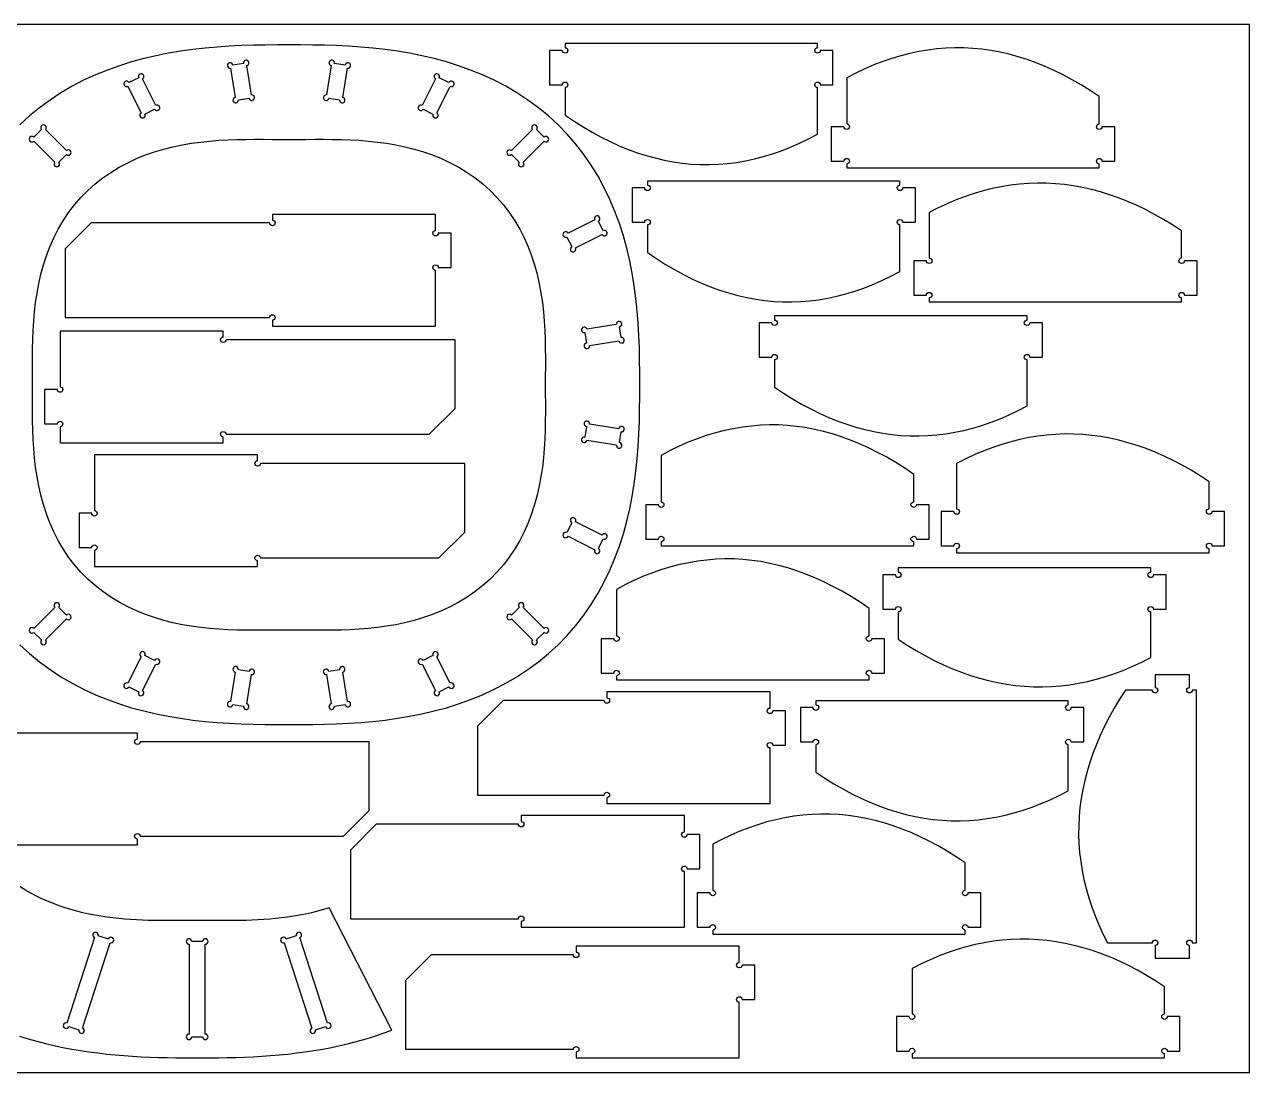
# Model space of a CAD drawing. Extents: x 0 to 2440, y -1470 to 1220.
# Drawn here: x 1014 to 2440, y 0 to 1220 of the extents above; entities that cross this region are included whole.
import ezdxf

# ---------------------------------------------------------------- set-up
doc = ezdxf.new("R2010")
doc.units = 0
doc.layers.add('CUT', color=1, linetype='Continuous')
doc.layers.add('REFERENCE-SHEET', color=8, linetype='Continuous')

msp = doc.modelspace()

# ---------------------------------------------------------------- linework, layer by layer
at = {"layer": 'CUT'}
for points in [[(1008.2, 498), (1019.3, 487.7), (1031.1, 478.1), (1043.3, 469.1), (1056, 460.7), (1069, 453.1), (1082.4, 446.1), (1096.1, 439.8), (1110, 434.2), (1124, 429.2), (1138.2, 424.7), (1152.4, 420.9), (1166.7, 417.5), (1181, 414.7), (1195.3, 412.3), (1209.6, 410.3), (1223.8, 408.7), (1237.9, 407.5), (1252, 406.5), (1266, 405.8), (1280, 405.4), (1293.8, 405.1), (1307.7, 405), (1321.5, 405), (1335.3, 405), (1349.2, 405.1), (1363, 405.4), (1377, 405.8), (1391, 406.5), (1405.1, 407.5), (1419.2, 408.7), (1433.4, 410.3), (1447.7, 412.3), (1462, 414.7), (1476.3, 417.5), (1490.6, 420.9), (1504.8, 424.7), (1519, 429.2), (1533, 434.2), (1546.9, 439.8), (1560.6, 446.1), (1574, 453.1), (1587, 460.7), (1599.7, 469.1), (1611.9, 478.1), (1623.7, 487.7), (1634.8, 498), (1645.4, 508.9), (1655.4, 520.4), (1664.8, 532.4), (1673.4, 544.9), (1681.4, 557.9), (1688.6, 571.2), (1695.2, 584.9), (1701.1, 598.8), (1706.3, 612.9), (1710.9, 627.2), (1714.9, 641.7), (1718.3, 656.2), (1721.2, 670.7), (1723.6, 685.3), (1725.5, 699.9), (1727, 714.4), (1728.1, 728.9), (1729, 743.3), (1729.5, 757.7), (1729.8, 772), (1730, 786.3), (1730, 800.6), (1730, 814.9), (1729.8, 829.2), (1729.5, 843.5), (1729, 857.9), (1728.1, 872.3), (1727, 886.8), (1725.5, 901.3), (1723.6, 915.9), (1721.2, 930.5), (1718.3, 945), (1714.9, 959.5), (1710.9, 974), (1706.3, 988.3), (1701.1, 1002.4), (1695.2, 1016.3), (1688.6, 1030), (1681.4, 1043.3), (1673.4, 1056.3), (1664.8, 1068.8), (1655.4, 1080.8), (1645.4, 1092.3), (1634.8, 1103.2), (1623.7, 1113.5), (1611.9, 1123.1), (1599.7, 1132.1), (1587, 1140.5), (1574, 1148.1), (1560.6, 1155.1), (1546.9, 1161.4), (1533, 1167), (1519, 1172), (1504.8, 1176.5), (1490.6, 1180.3), (1476.3, 1183.7), (1462, 1186.5), (1447.7, 1188.9), (1433.4, 1190.9), (1419.2, 1192.5), (1405.1, 1193.7), (1391, 1194.7), (1377, 1195.4), (1363, 1195.8), (1349.2, 1196.1), (1335.3, 1196.2), (1321.5, 1196.2), (1307.7, 1196.2), (1293.8, 1196.1), (1280, 1195.8), (1266, 1195.4), (1252, 1194.7), (1237.9, 1193.7), (1223.8, 1192.5), (1209.6, 1190.9), (1195.3, 1188.9), (1181, 1186.5), (1166.7, 1183.7), (1152.4, 1180.3), (1138.2, 1176.5), (1124, 1172), (1110, 1167), (1096.1, 1161.4), (1082.4, 1155.1), (1069, 1148.1), (1056, 1140.5), (1043.3, 1132.1), (1031.1, 1123.1), (1019.3, 1113.5), (1008.2, 1103.2)], [(1007.9, 42.3), (1017.9, 39.2), (1028, 36.3), (1038, 33.8), (1048.2, 31.4), (1058.3, 29.2), (1068.5, 27.3), (1078.6, 25.6), (1088.8, 24.1), (1098.9, 22.7), (1109.1, 21.5), (1119.2, 20.5), (1129.3, 19.7), (1139.4, 19), (1149.5, 18.4), (1159.6, 17.9), (1169.6, 17.6), (1179.6, 17.3), (1189.6, 17.1), (1199.6, 17), (1209.6, 17), (1219.6, 17), (1229.6, 17), (1239.6, 17.1), (1249.6, 17.3), (1259.6, 17.6), (1269.7, 17.9), (1279.7, 18.4), (1289.8, 19), (1299.9, 19.7), (1310, 20.5), (1320.2, 21.5), (1330.3, 22.7), (1340.5, 24.1), (1350.6, 25.6), (1360.8, 27.3), (1370.9, 29.2), (1381.1, 31.4), (1391.2, 33.8), (1401.3, 36.3), (1411.3, 39.2), (1421.3, 42.3), (1431.3, 45.6), (1441.1, 49.2), (1368.5, 191.7), (1361.6, 189.6), (1354.7, 187.7), (1347.8, 186), (1340.8, 184.5), (1333.9, 183.1), (1326.9, 181.9), (1319.9, 180.9), (1312.9, 180), (1306, 179.2), (1299.1, 178.6), (1292.2, 178.1), (1285.3, 177.7), (1278.4, 177.4), (1271.6, 177.1), (1264.8, 177), (1258, 176.9), (1251.3, 176.8), (1244.6, 176.8), (1237.9, 176.9), (1231.2, 176.9), (1224.6, 177), (1217.9, 177), (1211.3, 177), (1204.7, 177), (1198, 176.9), (1191.4, 176.9), (1184.7, 176.8), (1178, 176.8), (1171.2, 176.9), (1164.5, 177), (1157.7, 177.1), (1150.8, 177.4), (1144, 177.7), (1137.1, 178.1), (1130.2, 178.6), (1123.3, 179.2), (1116.3, 180), (1109.3, 180.9), (1102.4, 181.9), (1095.4, 183.1), (1088.4, 184.5), (1081.5, 186), (1074.5, 187.7), (1067.6, 189.6), (1060.7, 191.7), (1053.9, 194), (1047.2, 196.6), (1040.5, 199.3), (1033.9, 202.2), (1027.4, 205.4), (1021, 208.8), (1014.7, 212.4), (1008.6, 216.3)]]:
    msp.add_lwpolyline(points, dxfattribs=at)
for points in [[(1643, 1197.8), (1643, 1193, -0.414214), (1646.2, 1189.8, -0.414214), (1643, 1186.6, -0.414214), (1639.8, 1189.8), (1625, 1189.8), (1625, 1149.8), (1639.8, 1149.8, -0.414214), (1643, 1153, -0.414214), (1646.2, 1149.8, -0.414214), (1643, 1146.6), (1643, 1114.6), (1653.5, 1107.5), (1664, 1100.8), (1674.5, 1094.7), (1685, 1089), (1695.5, 1083.7), (1706, 1078.9), (1716.5, 1074.6), (1727, 1070.8), (1737.5, 1067.5), (1748, 1064.6), (1758.5, 1062.1), (1769, 1060.2), (1779.5, 1058.7), (1790, 1057.6), (1800.5, 1057.1), (1811, 1057), (1821.5, 1057.4), (1832, 1058.2), (1842.5, 1059.5), (1853, 1061.3), (1863.5, 1063.6), (1874, 1066.3), (1884.5, 1069.5), (1895, 1073.1), (1905.5, 1077.2), (1916, 1081.8), (1926.5, 1086.9), (1937, 1092.4), (1937, 1146.6, -0.414214), (1933.8, 1149.8, -0.414214), (1937, 1153, -0.414214), (1940.2, 1149.8), (1955, 1149.8), (1955, 1189.8), (1940.2, 1189.8, -0.414214), (1937, 1186.6, -0.414214), (1933.8, 1189.8, -0.414214), (1937, 1193), (1937, 1197.8)], [(2265, 1053), (2265, 1057.8, -0.414214), (2261.8, 1061, -0.414214), (2265, 1064.2, -0.414214), (2268.2, 1061), (2283, 1061), (2283, 1101), (2268.2, 1101, -0.414214), (2265, 1097.8, -0.414214), (2261.8, 1101, -0.414214), (2265, 1104.2), (2265, 1136.1), (2254.5, 1143.1), (2244, 1149.6), (2233.5, 1155.7), (2223, 1161.3), (2212.5, 1166.5), (2202, 1171.2), (2191.5, 1175.4), (2181, 1179.2), (2170.5, 1182.5), (2160, 1185.4), (2149.5, 1187.8), (2139, 1189.7), (2128.5, 1191.2), (2118, 1192.2), (2107.5, 1192.7), (2097, 1192.8), (2086.5, 1192.4), (2076, 1191.6), (2065.5, 1190.3), (2055, 1188.6), (2044.5, 1186.3), (2034, 1183.7), (2023.5, 1180.5), (2013, 1176.9), (2002.5, 1172.9), (1992, 1168.3), (1981.5, 1163.4), (1971, 1157.9), (1971, 1104.2, -0.414214), (1974.2, 1101, -0.414214), (1971, 1097.8, -0.414214), (1967.8, 1101), (1953, 1101), (1953, 1061), (1967.8, 1061, -0.414214), (1971, 1064.2, -0.414214), (1974.2, 1061, -0.414214), (1971, 1057.8), (1971, 1053)], [(1275, 1134.3, 0.414214), (1278.7, 1131.6, 0.414214), (1281.3, 1135.3, 0.414214), (1277.7, 1138), (1272.3, 1172.1, 0.414214), (1274.9, 1175.8, 0.414214), (1271.3, 1178.5, 0.414214), (1268.6, 1174.8), (1256.2, 1172.8, 0.414214), (1252.5, 1175.5, 0.414214), (1249.8, 1171.8, 0.414214), (1253.5, 1169.2), (1258.9, 1135, 0.414214), (1256.3, 1131.3, 0.414214), (1259.9, 1128.7, 0.414214), (1262.6, 1132.3)], [(1380.4, 1132.3, 0.414214), (1383.1, 1128.7, 0.414214), (1386.7, 1131.3, 0.414214), (1384.1, 1135), (1389.5, 1169.2, 0.414214), (1393.2, 1171.8, 0.414214), (1390.5, 1175.5, 0.414214), (1386.8, 1172.8), (1374.4, 1174.8, 0.414214), (1371.7, 1178.5, 0.414214), (1368.1, 1175.8, 0.414214), (1370.7, 1172.1), (1365.3, 1138, 0.414214), (1361.7, 1135.3, 0.414214), (1364.3, 1131.6, 0.414214), (1368, 1134.3)], [(1165.1, 1121.5, 0.414214), (1169.4, 1120.1, 0.414214), (1170.8, 1124.4, 0.414214), (1166.5, 1125.8), (1150.8, 1156.6, 0.414214), (1152.2, 1160.9, 0.414214), (1147.8, 1162.3, 0.414214), (1146.5, 1158), (1135.2, 1152.3, 0.414214), (1130.9, 1153.7, 0.414214), (1129.5, 1149.4, 0.414214), (1133.8, 1148), (1149.5, 1117.2, 0.414214), (1148.1, 1112.9, 0.414214), (1152.4, 1111.5, 0.414214), (1153.8, 1115.8)], [(1489.2, 1115.8, 0.414214), (1490.6, 1111.5, 0.414214), (1494.9, 1112.9, 0.414214), (1493.5, 1117.2), (1509.2, 1148, 0.414214), (1513.5, 1149.4, 0.414214), (1512.1, 1153.7, 0.414214), (1507.8, 1152.3), (1496.5, 1158, 0.414214), (1495.2, 1162.3, 0.414214), (1490.8, 1160.9, 0.414214), (1492.2, 1156.6), (1476.5, 1125.8, 0.414214), (1472.2, 1124.4, 0.414214), (1473.6, 1120.1, 0.414214), (1477.9, 1121.5)], [(1062.3, 1068.7, 0.414214), (1066.9, 1068.7, 0.414214), (1066.9, 1073.2, 0.414214), (1062.3, 1073.2), (1037.9, 1097.7, 0.414214), (1037.9, 1102.2, 0.414214), (1033.3, 1102.2, 0.414214), (1033.3, 1097.7), (1024.4, 1088.8, 0.414214), (1019.9, 1088.8, 0.414214), (1019.9, 1084.2, 0.414214), (1024.4, 1084.2), (1048.9, 1059.8, 0.414214), (1048.9, 1055.2, 0.414214), (1053.4, 1055.2, 0.414214), (1053.4, 1059.8)], [(1589.6, 1059.8, 0.414214), (1589.6, 1055.2, 0.414214), (1594.1, 1055.2, 0.414214), (1594.1, 1059.8), (1618.6, 1084.2, 0.414214), (1623.1, 1084.2, 0.414214), (1623.1, 1088.8, 0.414214), (1618.6, 1088.8), (1609.7, 1097.7, 0.414214), (1609.7, 1102.2, 0.414214), (1605.1, 1102.2, 0.414214), (1605.1, 1097.7), (1580.7, 1073.2, 0.414214), (1576.1, 1073.2, 0.414214), (1576.1, 1068.7, 0.414214), (1580.7, 1068.7)], [(1739, 1037.8), (1739, 1033, -0.414214), (1742.2, 1029.8, -0.414214), (1739, 1026.6, -0.414214), (1735.8, 1029.8), (1721, 1029.8), (1721, 989.8), (1735.8, 989.8, -0.414214), (1739, 993, -0.414214), (1742.2, 989.8, -0.414214), (1739, 986.6), (1739, 954.6), (1749.5, 947.5), (1760, 940.8), (1770.5, 934.7), (1781, 929), (1791.5, 923.7), (1802, 918.9), (1812.5, 914.6), (1823, 910.8), (1833.5, 907.5), (1844, 904.6), (1854.5, 902.1), (1865, 900.2), (1875.5, 898.7), (1886, 897.6), (1896.5, 897.1), (1907, 897), (1917.5, 897.4), (1928, 898.2), (1938.5, 899.5), (1949, 901.3), (1959.5, 903.6), (1970, 906.3), (1980.5, 909.5), (1991, 913.1), (2001.5, 917.2), (2012, 921.8), (2022.5, 926.9), (2033, 932.4), (2033, 986.6, -0.414214), (2029.8, 989.8, -0.414214), (2033, 993, -0.414214), (2036.2, 989.8), (2051, 989.8), (2051, 1029.8), (2036.2, 1029.8, -0.414214), (2033, 1026.6, -0.414214), (2029.8, 1029.8, -0.414214), (2033, 1033), (2033, 1037.8)], [(2361, 897), (2361, 901.8, -0.414214), (2357.8, 905, -0.414214), (2361, 908.2, -0.414214), (2364.2, 905), (2379, 905), (2379, 945), (2364.2, 945, -0.414214), (2361, 941.8, -0.414214), (2357.8, 945, -0.414214), (2361, 948.2), (2361, 979.8), (2350.5, 986.6), (2340, 993), (2329.5, 999), (2319, 1004.5), (2308.5, 1009.5), (2298, 1014.1), (2287.5, 1018.3), (2277, 1021.9), (2266.5, 1025.2), (2256, 1028), (2245.5, 1030.3), (2235, 1032.2), (2224.5, 1033.6), (2214, 1034.6), (2203.5, 1035.2), (2193, 1035.3), (2182.5, 1034.9), (2172, 1034.1), (2161.5, 1032.8), (2151, 1031.1), (2140.5, 1028.9), (2130, 1026.3), (2119.5, 1023.2), (2109, 1019.7), (2098.5, 1015.8), (2088, 1011.3), (2077.5, 1006.5), (2067, 1001.1), (2067, 948.2, -0.414214), (2070.2, 945, -0.414214), (2067, 941.8, -0.414214), (2063.8, 945), (2049, 945), (2049, 905), (2063.8, 905, -0.414214), (2067, 908.2, -0.414214), (2070.2, 905, -0.414214), (2067, 901.8), (2067, 897)], [(1492.2, 869), (1492.2, 933.8, -0.414214), (1489, 937, -0.414214), (1492.2, 940.2, -0.414214), (1495.4, 937), (1510.2, 937), (1510.2, 977), (1495.4, 977, -0.414214), (1492.2, 973.8, -0.414214), (1489, 977, -0.414214), (1492.2, 980.2), (1492.2, 999), (1302.2, 999), (1302.2, 992.2, -0.414214), (1305.4, 989, -0.414214), (1302.2, 985.8, -0.414214), (1299, 989), (1091, 989), (1061, 959), (1061, 879), (1299, 879, -0.414214), (1302.2, 882.2, -0.414214), (1305.4, 879, -0.414214), (1302.2, 875.8), (1302.2, 869)], [(1650.9, 961.4, 0.414214), (1649.5, 957.1, 0.414214), (1653.9, 955.7, 0.414214), (1655.2, 960), (1686.1, 975.7, 0.414214), (1690.4, 974.3, 0.414214), (1691.8, 978.6, 0.414214), (1687.5, 980), (1681.8, 991.2, 0.414214), (1683.2, 995.5, 0.414214), (1678.9, 996.9, 0.414214), (1677.5, 992.6), (1646.6, 976.9, 0.414214), (1642.3, 978.3, 0.414214), (1640.9, 974, 0.414214), (1645.2, 972.6)], [(1667.8, 849.1, 0.414214), (1665.2, 845.4, 0.414214), (1668.8, 842.8, 0.414214), (1671.5, 846.4), (1705.7, 851.8, 0.414214), (1709.3, 849.2, 0.414214), (1712, 852.8, 0.414214), (1708.3, 855.5), (1706.4, 867.9, 0.414214), (1709, 871.6, 0.414214), (1705.4, 874.3, 0.414214), (1702.7, 870.6), (1668.5, 865.2, 0.414214), (1664.9, 867.8, 0.414214), (1662.2, 864.2, 0.414214), (1665.9, 861.5)], [(1887, 880.8), (1887, 876, -0.414214), (1890.2, 872.8, -0.414214), (1887, 869.6, -0.414214), (1883.8, 872.8), (1869, 872.8), (1869, 832.8), (1883.8, 832.8, -0.414214), (1887, 836, -0.414214), (1890.2, 832.8, -0.414214), (1887, 829.6), (1887, 797.7), (1897.5, 790.7), (1908, 784.2), (1918.5, 778.1), (1929, 772.5), (1939.5, 767.3), (1950, 762.6), (1960.5, 758.4), (1971, 754.6), (1981.5, 751.3), (1992, 748.4), (2002.5, 746.1), (2013, 744.1), (2023.5, 742.6), (2034, 741.6), (2044.5, 741.1), (2055, 741), (2065.5, 741.4), (2076, 742.2), (2086.5, 743.5), (2097, 745.3), (2107.5, 747.5), (2118, 750.2), (2128.5, 753.3), (2139, 756.9), (2149.5, 761), (2160, 765.5), (2170.5, 770.5), (2181, 775.9), (2181, 829.6, -0.414214), (2177.8, 832.8, -0.414214), (2181, 836, -0.414214), (2184.2, 832.8), (2199, 832.8), (2199, 872.8), (2184.2, 872.8, -0.414214), (2181, 869.6, -0.414214), (2177.8, 872.8, -0.414214), (2181, 876), (2181, 880.8)], [(1055, 863), (1055, 798.2, -0.414214), (1058.2, 795, -0.414214), (1055, 791.8, -0.414214), (1051.8, 795), (1037, 795), (1037, 755), (1051.8, 755, -0.414214), (1055, 758.2, -0.414214), (1058.2, 755, -0.414214), (1055, 751.8), (1055, 733), (1245, 733), (1245, 739.8, -0.414214), (1241.8, 743, -0.414214), (1245, 746.2, -0.414214), (1248.2, 743), (1484.9, 743), (1514.9, 773), (1514.9, 853), (1248.2, 853, -0.414214), (1245, 849.8, -0.414214), (1241.8, 853, -0.414214), (1245, 856.2), (1245, 863)], [(1665.9, 739.7, 0.414214), (1662.2, 737, 0.414214), (1664.9, 733.4, 0.414214), (1668.5, 736), (1702.7, 730.6, 0.414214), (1705.4, 726.9, 0.414214), (1709, 729.6, 0.414214), (1706.4, 733.3), (1708.3, 745.7, 0.414214), (1712, 748.4, 0.414214), (1709.3, 752, 0.414214), (1705.7, 749.4), (1671.5, 754.8, 0.414214), (1668.8, 758.4, 0.414214), (1665.2, 755.8, 0.414214), (1667.8, 752.1)], [(2049, 613), (2049, 617.8, -0.414214), (2045.8, 621, -0.414214), (2049, 624.2, -0.414214), (2052.2, 621), (2067, 621), (2067, 661), (2052.2, 661, -0.414214), (2049, 657.8, -0.414214), (2045.8, 661, -0.414214), (2049, 664.2), (2049, 696.3), (2038.5, 703.4), (2028, 710), (2017.5, 716.2), (2007, 721.9), (1996.5, 727.1), (1986, 731.9), (1975.5, 736.2), (1965, 740), (1954.5, 743.4), (1944, 746.3), (1933.5, 748.7), (1923, 750.7), (1912.5, 752.2), (1902, 753.2), (1891.5, 753.8), (1881, 753.8), (1870.5, 753.5), (1860, 752.6), (1849.5, 751.3), (1839, 749.5), (1828.5, 747.3), (1818, 744.6), (1807.5, 741.4), (1797, 737.7), (1786.5, 733.6), (1776, 729), (1765.5, 724), (1755, 718.4), (1755, 664.2, -0.414214), (1758.2, 661, -0.414214), (1755, 657.8, -0.414214), (1751.8, 661), (1737, 661), (1737, 621), (1751.8, 621, -0.414214), (1755, 624.2, -0.414214), (1758.2, 621, -0.414214), (1755, 617.8), (1755, 613)], [(2393, 605), (2393, 609.8, -0.414214), (2389.8, 613, -0.414214), (2393, 616.2, -0.414214), (2396.2, 613), (2411, 613), (2411, 653), (2396.2, 653, -0.414214), (2393, 649.8, -0.414214), (2389.8, 653, -0.414214), (2393, 656.2), (2393, 687.8), (2382.5, 694.6), (2372, 701), (2361.5, 707), (2351, 712.5), (2340.5, 717.5), (2330, 722.1), (2319.5, 726.3), (2309, 729.9), (2298.5, 733.2), (2288, 736), (2277.5, 738.3), (2267, 740.2), (2256.5, 741.6), (2246, 742.6), (2235.5, 743.2), (2225, 743.3), (2214.5, 742.9), (2204, 742.1), (2193.5, 740.8), (2183, 739.1), (2172.5, 736.9), (2162, 734.3), (2151.5, 731.2), (2141, 727.7), (2130.5, 723.8), (2120, 719.3), (2109.5, 714.5), (2099, 709.1), (2099, 656.2, -0.414214), (2102.2, 653, -0.414214), (2099, 649.8, -0.414214), (2095.8, 653), (2081, 653), (2081, 613), (2095.8, 613, -0.414214), (2099, 616.2, -0.414214), (2102.2, 613, -0.414214), (2099, 609.8), (2099, 605)], [(1095, 719), (1095, 654.2, -0.414214), (1098.2, 651, -0.414214), (1095, 647.8, -0.414214), (1091.8, 651), (1077, 651), (1077, 611), (1091.8, 611, -0.414214), (1095, 614.2, -0.414214), (1098.2, 611, -0.414214), (1095, 607.8), (1095, 589), (1285, 589), (1285, 595.8, -0.414214), (1281.8, 599, -0.414214), (1285, 602.2, -0.414214), (1288.2, 599), (1496.2, 599), (1526.2, 629), (1526.2, 709), (1288.2, 709, -0.414214), (1285, 705.8, -0.414214), (1281.8, 709, -0.414214), (1285, 712.2), (1285, 719)], [(1645.2, 628.6, 0.414214), (1640.9, 627.2, 0.414214), (1642.3, 622.9, 0.414214), (1646.6, 624.3), (1677.5, 608.6, 0.414214), (1678.9, 604.3, 0.414214), (1683.2, 605.7, 0.414214), (1681.8, 610), (1687.5, 621.2, 0.414214), (1691.8, 622.6, 0.414214), (1690.4, 626.9, 0.414214), (1686.1, 625.5), (1655.2, 641.2, 0.414214), (1653.9, 645.5, 0.414214), (1649.5, 644.1, 0.414214), (1650.9, 639.8)], [(1997, 457), (1997, 461.8, -0.414214), (1993.8, 465, -0.414214), (1997, 468.2, -0.414214), (2000.2, 465), (2015, 465), (2015, 505), (2000.2, 505, -0.414214), (1997, 501.8, -0.414214), (1993.8, 505, -0.414214), (1997, 508.2), (1997, 540.3), (1986.5, 547.4), (1976, 554), (1965.5, 560.2), (1955, 565.9), (1944.5, 571.1), (1934, 575.9), (1923.5, 580.2), (1913, 584), (1902.5, 587.4), (1892, 590.3), (1881.5, 592.7), (1871, 594.7), (1860.5, 596.2), (1850, 597.2), (1839.5, 597.8), (1829, 597.8), (1818.5, 597.5), (1808, 596.6), (1797.5, 595.3), (1787, 593.5), (1776.5, 591.3), (1766, 588.6), (1755.5, 585.4), (1745, 581.7), (1734.5, 577.6), (1724, 573), (1713.5, 568), (1703, 562.4), (1703, 508.2, -0.414214), (1706.2, 505, -0.414214), (1703, 501.8, -0.414214), (1699.8, 505), (1685, 505), (1685, 465), (1699.8, 465, -0.414214), (1703, 468.2, -0.414214), (1706.2, 465, -0.414214), (1703, 461.8), (1703, 457)], [(2031, 587.3), (2031, 582.5, -0.414214), (2034.2, 579.3, -0.414214), (2031, 576.1, -0.414214), (2027.8, 579.3), (2013, 579.3), (2013, 539.3), (2027.8, 539.3, -0.414214), (2031, 542.5, -0.414214), (2034.2, 539.3, -0.414214), (2031, 536.1), (2031, 504.5), (2041.5, 497.6), (2052, 491.2), (2062.5, 485.3), (2073, 479.8), (2083.5, 474.7), (2094, 470.1), (2104.5, 466), (2115, 462.3), (2125.5, 459.1), (2136, 456.3), (2146.5, 453.9), (2157, 452.1), (2167.5, 450.6), (2178, 449.6), (2188.5, 449.1), (2199, 449), (2209.5, 449.4), (2220, 450.2), (2230.5, 451.4), (2241, 453.2), (2251.5, 455.3), (2262, 457.9), (2272.5, 461), (2283, 464.5), (2293.5, 468.5), (2304, 472.9), (2314.5, 477.8), (2325, 483.1), (2325, 536.1, -0.414214), (2321.8, 539.3, -0.414214), (2325, 542.5, -0.414214), (2328.2, 539.3), (2343, 539.3), (2343, 579.3), (2328.2, 579.3, -0.414214), (2325, 576.1, -0.414214), (2321.8, 579.3, -0.414214), (2325, 582.5), (2325, 587.3)], [(1053.4, 541.4, 0.414214), (1053.4, 546, 0.414214), (1048.9, 546, 0.414214), (1048.9, 541.4), (1024.4, 517, 0.414214), (1019.9, 517, 0.414214), (1019.9, 512.4, 0.414214), (1024.4, 512.4), (1033.3, 503.5, 0.414214), (1033.3, 499, 0.414214), (1037.9, 499, 0.414214), (1037.9, 503.5), (1062.3, 528, 0.414214), (1066.9, 528, 0.414214), (1066.9, 532.5, 0.414214), (1062.3, 532.5)], [(1580.7, 532.5, 0.414214), (1576.1, 532.5, 0.414214), (1576.1, 528, 0.414214), (1580.7, 528), (1605.1, 503.5, 0.414214), (1605.1, 499, 0.414214), (1609.7, 499, 0.414214), (1609.7, 503.5), (1618.6, 512.4, 0.414214), (1623.1, 512.4, 0.414214), (1623.1, 517, 0.414214), (1618.6, 517), (1594.1, 541.4, 0.414214), (1594.1, 546, 0.414214), (1589.6, 546, 0.414214), (1589.6, 541.4)], [(1153.8, 485.4, 0.414214), (1152.4, 489.7, 0.414214), (1148.1, 488.3, 0.414214), (1149.5, 484), (1133.8, 453.2, 0.414214), (1129.5, 451.8, 0.414214), (1130.9, 447.5, 0.414214), (1135.2, 448.9), (1146.5, 443.2, 0.414214), (1147.8, 438.9, 0.414214), (1152.2, 440.3, 0.414214), (1150.8, 444.6), (1166.5, 475.4, 0.414214), (1170.8, 476.8, 0.414214), (1169.4, 481.1, 0.414214), (1165.1, 479.7)], [(1477.9, 479.7, 0.414214), (1473.6, 481.1, 0.414214), (1472.2, 476.8, 0.414214), (1476.5, 475.4), (1492.2, 444.6, 0.414214), (1490.8, 440.3, 0.414214), (1495.2, 438.9, 0.414214), (1496.5, 443.2), (1507.8, 448.9, 0.414214), (1512.1, 447.5, 0.414214), (1513.5, 451.8, 0.414214), (1509.2, 453.2), (1493.5, 484, 0.414214), (1494.9, 488.3, 0.414214), (1490.6, 489.7, 0.414214), (1489.2, 485.4)], [(1262.6, 468.9, 0.414214), (1259.9, 472.5, 0.414214), (1256.3, 469.9, 0.414214), (1258.9, 466.2), (1253.5, 432, 0.414214), (1249.8, 429.4, 0.414214), (1252.5, 425.7, 0.414214), (1256.2, 428.4), (1268.6, 426.4, 0.414214), (1271.3, 422.7, 0.414214), (1274.9, 425.4, 0.414214), (1272.3, 429.1), (1277.7, 463.2, 0.414214), (1281.3, 465.9, 0.414214), (1278.7, 469.6, 0.414214), (1275, 466.9)], [(1368, 466.9, 0.414214), (1364.3, 469.6, 0.414214), (1361.7, 465.9, 0.414214), (1365.3, 463.2), (1370.7, 429.1, 0.414214), (1368.1, 425.4, 0.414214), (1371.7, 422.7, 0.414214), (1374.4, 426.4), (1386.8, 428.4, 0.414214), (1390.5, 425.7, 0.414214), (1393.2, 429.4, 0.414214), (1389.5, 432), (1384.1, 466.2, 0.414214), (1386.7, 469.9, 0.414214), (1383.1, 472.5, 0.414214), (1380.4, 468.9)], [(2378.1, 445), (2373.3, 445, -0.414214), (2370.1, 441.8, -0.414214), (2366.9, 445, -0.414214), (2370.1, 448.2), (2370.1, 463), (2330.1, 463), (2330.1, 448.2, -0.414214), (2333.3, 445, -0.414214), (2330.1, 441.8, -0.414214), (2326.9, 445), (2295.5, 445), (2288.8, 434.5), (2282.5, 424), (2276.7, 413.5), (2271.3, 403), (2266.3, 392.5), (2261.8, 382), (2257.7, 371.5), (2254.1, 361), (2250.9, 350.5), (2248.2, 340), (2245.9, 329.5), (2244, 319), (2242.6, 308.5), (2241.6, 298), (2241.1, 287.5), (2241, 277), (2241.4, 266.5), (2242.2, 256), (2243.4, 245.5), (2245.1, 235), (2247.2, 224.5), (2249.8, 214), (2252.8, 203.5), (2256.3, 193), (2260.2, 182.5), (2264.5, 172), (2269.3, 161.5), (2274.5, 151), (2326.9, 151, -0.414214), (2330.1, 154.2, -0.414214), (2333.3, 151, -0.414214), (2330.1, 147.8), (2330.1, 133), (2370.1, 133), (2370.1, 147.8, -0.414214), (2366.9, 151, -0.414214), (2370.1, 154.2, -0.414214), (2373.3, 151), (2378.1, 151)], [(1881.7, 313), (1881.7, 377.8, -0.414214), (1878.5, 381, -0.414214), (1881.7, 384.2, -0.414214), (1884.9, 381), (1899.7, 381), (1899.7, 421), (1884.9, 421, -0.414214), (1881.7, 417.8, -0.414214), (1878.5, 421, -0.414214), (1881.7, 424.2), (1881.7, 443), (1691.7, 443), (1691.7, 436.2, -0.414214), (1694.9, 433, -0.414214), (1691.7, 429.8, -0.414214), (1688.5, 433), (1571, 433), (1541, 403), (1541, 323), (1688.5, 323, -0.414214), (1691.7, 326.2, -0.414214), (1694.9, 323, -0.414214), (1691.7, 319.8), (1691.7, 313)], [(1935, 432.8), (1935, 428, -0.414214), (1938.2, 424.8, -0.414214), (1935, 421.6, -0.414214), (1931.8, 424.8), (1917, 424.8), (1917, 384.8), (1931.8, 384.8, -0.414214), (1935, 388, -0.414214), (1938.2, 384.8, -0.414214), (1935, 381.6), (1935, 349.7), (1945.5, 342.7), (1956, 336.2), (1966.5, 330.1), (1977, 324.5), (1987.5, 319.3), (1998, 314.6), (2008.5, 310.4), (2019, 306.6), (2029.5, 303.3), (2040, 300.4), (2050.5, 298.1), (2061, 296.1), (2071.5, 294.6), (2082, 293.6), (2092.5, 293.1), (2103, 293), (2113.5, 293.4), (2124, 294.2), (2134.5, 295.5), (2145, 297.3), (2155.5, 299.5), (2166, 302.2), (2176.5, 305.3), (2187, 308.9), (2197.5, 313), (2208, 317.5), (2218.5, 322.5), (2229, 327.9), (2229, 381.6, -0.414214), (2225.8, 384.8, -0.414214), (2229, 388, -0.414214), (2232.2, 384.8), (2247, 384.8), (2247, 424.8), (2232.2, 424.8, -0.414214), (2229, 421.6, -0.414214), (2225.8, 424.8, -0.414214), (2229, 428), (2229, 432.8)], [(2109, 161), (2109, 165.8, -0.414214), (2105.8, 169, -0.414214), (2109, 172.2, -0.414214), (2112.2, 169), (2127, 169), (2127, 209), (2112.2, 209, -0.414214), (2109, 205.8, -0.414214), (2105.8, 209, -0.414214), (2109, 212.2), (2109, 244.1), (2098.5, 251.1), (2088, 257.6), (2077.5, 263.7), (2067, 269.3), (2056.5, 274.5), (2046, 279.2), (2035.5, 283.4), (2025, 287.2), (2014.5, 290.5), (2004, 293.4), (1993.5, 295.8), (1983, 297.7), (1972.5, 299.2), (1962, 300.2), (1951.5, 300.7), (1941, 300.8), (1930.5, 300.4), (1920, 299.6), (1909.5, 298.3), (1899, 296.6), (1888.5, 294.3), (1878, 291.7), (1867.5, 288.5), (1857, 284.9), (1846.5, 280.9), (1836, 276.3), (1825.5, 271.4), (1815, 265.9), (1815, 212.2, -0.414214), (1818.2, 209, -0.414214), (1815, 205.8, -0.414214), (1811.8, 209), (1797, 209), (1797, 169), (1811.8, 169, -0.414214), (1815, 172.2, -0.414214), (1818.2, 169, -0.414214), (1815, 165.8), (1815, 161)], [(1781.9, 169), (1781.9, 233.8, -0.414214), (1778.7, 237, -0.414214), (1781.9, 240.2, -0.414214), (1785.1, 237), (1799.9, 237), (1799.9, 277), (1785.1, 277, -0.414214), (1781.9, 273.8, -0.414214), (1778.7, 277, -0.414214), (1781.9, 280.2), (1781.9, 299), (1591.9, 299), (1591.9, 292.2, -0.414214), (1595.1, 289, -0.414214), (1591.9, 285.8, -0.414214), (1588.7, 289), (1423, 289), (1393, 259), (1393, 179), (1588.7, 179, -0.414214), (1591.9, 182.2, -0.414214), (1595.1, 179, -0.414214), (1591.9, 175.8), (1591.9, 169)], [(1099.3, 159.1, 0.414214), (1097.2, 163.1, 0.414214), (1093.2, 161.1, 0.414214), (1095.2, 157), (1062.9, 57.5, 0.414214), (1058.9, 55.5, 0.414214), (1060.9, 51.5, 0.414214), (1065, 53.5), (1076.9, 49.6, 0.414214), (1079, 45.6, 0.414214), (1083, 47.6, 0.414214), (1081, 51.7), (1113.3, 151.1, 0.414214), (1117.3, 153.2, 0.414214), (1115.3, 157.2, 0.414214), (1111.2, 155.2)], [(1318, 155.2, 0.414214), (1314, 157.2, 0.414214), (1311.9, 153.2, 0.414214), (1316, 151.1), (1348.3, 51.7, 0.414214), (1346.2, 47.6, 0.414214), (1350.3, 45.6, 0.414214), (1352.3, 49.6), (1364.3, 53.5, 0.414214), (1368.3, 51.5, 0.414214), (1370.4, 55.5, 0.414214), (1366.3, 57.5), (1334, 157, 0.414214), (1336.1, 161.1, 0.414214), (1332, 163.1, 0.414214), (1330, 159.1)], [(1208.3, 152.5, 0.414214), (1205.1, 155.7, 0.414214), (1201.9, 152.5, 0.414214), (1205.1, 149.3), (1205.1, 44.7, 0.414214), (1201.9, 41.5, 0.414214), (1205.1, 38.3, 0.414214), (1208.3, 41.5), (1220.9, 41.5, 0.414214), (1224.1, 38.3, 0.414214), (1227.3, 41.5, 0.414214), (1224.1, 44.7), (1224.1, 149.3, 0.414214), (1227.3, 152.5, 0.414214), (1224.1, 155.7, 0.414214), (1220.9, 152.5)], [(1845.9, 17), (1845.9, 81.8, -0.414214), (1842.7, 85, -0.414214), (1845.9, 88.2, -0.414214), (1849.1, 85), (1863.9, 85), (1863.9, 125), (1849.1, 125, -0.414214), (1845.9, 121.8, -0.414214), (1842.7, 125, -0.414214), (1845.9, 128.2), (1845.9, 147), (1655.9, 147), (1655.9, 140.2, -0.414214), (1659.1, 137, -0.414214), (1655.9, 133.8, -0.414214), (1652.7, 137), (1487, 137), (1457, 107), (1457, 27), (1652.7, 27, -0.414214), (1655.9, 30.2, -0.414214), (1659.1, 27, -0.414214), (1655.9, 23.8), (1655.9, 17)], [(2341, 17), (2341, 21.8, -0.414214), (2337.8, 25, -0.414214), (2341, 28.2, -0.414214), (2344.2, 25), (2359, 25), (2359, 65), (2344.2, 65, -0.414214), (2341, 61.8, -0.414214), (2337.8, 65, -0.414214), (2341, 68.2), (2341, 99.8), (2330.5, 106.6), (2320, 113), (2309.5, 119), (2299, 124.5), (2288.5, 129.5), (2278, 134.1), (2267.5, 138.3), (2257, 141.9), (2246.5, 145.2), (2236, 148), (2225.5, 150.3), (2215, 152.2), (2204.5, 153.6), (2194, 154.6), (2183.5, 155.2), (2173, 155.3), (2162.5, 154.9), (2152, 154.1), (2141.5, 152.8), (2131, 151.1), (2120.5, 148.9), (2110, 146.3), (2099.5, 143.2), (2089, 139.7), (2078.5, 135.8), (2068, 131.3), (2057.5, 126.5), (2047, 121.1), (2047, 68.2, -0.414214), (2050.2, 65, -0.414214), (2047, 61.8, -0.414214), (2043.8, 65), (2029, 65), (2029, 25), (2043.8, 25, -0.414214), (2047, 28.2, -0.414214), (2050.2, 25, -0.414214), (2047, 21.8), (2047, 17)]]:
    msp.add_lwpolyline(points, format="xyb", close=True, dxfattribs=at)
msp.add_lwpolyline([(1620, 790.2), (1620.1, 779.7), (1620.1, 769.2), (1620, 758.6), (1619.8, 748), (1619.4, 737.3), (1618.7, 726.5), (1617.8, 715.6), (1616.6, 704.7), (1614.9, 693.8), (1612.9, 682.9), (1610.4, 672), (1607.4, 661.1), (1604, 650.4), (1599.9, 639.9), (1595.3, 629.5), (1590.2, 619.4), (1584.4, 609.6), (1578.1, 600.1), (1571.2, 591.1), (1563.7, 582.5), (1555.7, 574.4), (1547.2, 566.8), (1538.3, 559.8), (1529, 553.3), (1519.3, 547.4), (1509.3, 542.1), (1499.1, 537.3), (1488.6, 533.1), (1478, 529.5), (1467.4, 526.3), (1456.6, 523.6), (1445.8, 521.3), (1435.1, 519.5), (1424.3, 518), (1413.7, 516.9), (1403.1, 516), (1392.6, 515.5), (1382.2, 515.1), (1371.9, 514.9), (1361.7, 514.8), (1351.5, 514.8), (1341.5, 514.9), (1331.5, 515), (1321.5, 515), (1311.5, 515), (1301.5, 514.9), (1291.5, 514.8), (1281.3, 514.8), (1271.1, 514.9), (1260.8, 515.1), (1250.4, 515.5), (1239.9, 516), (1229.3, 516.9), (1218.7, 518), (1207.9, 519.5), (1197.2, 521.3), (1186.4, 523.6), (1175.6, 526.3), (1165, 529.5), (1154.4, 533.1), (1143.9, 537.3), (1133.7, 542.1), (1123.7, 547.4), (1114, 553.3), (1104.7, 559.8), (1095.8, 566.8), (1087.3, 574.4), (1079.3, 582.5), (1071.8, 591.1), (1064.9, 600.1), (1058.6, 609.6), (1052.8, 619.4), (1047.7, 629.5), (1043.1, 639.9), (1039, 650.4), (1035.6, 661.1), (1032.6, 672), (1030.1, 682.9), (1028.1, 693.8), (1026.4, 704.7), (1025.2, 715.6), (1024.3, 726.5), (1023.6, 737.3), (1023.2, 748), (1023, 758.6), (1022.9, 769.2), (1022.9, 779.7), (1023, 790.2), (1023, 800.6), (1023, 811), (1022.9, 821.5), (1022.9, 832), (1023, 842.6), (1023.2, 853.2), (1023.6, 863.9), (1024.3, 874.7), (1025.2, 885.6), (1026.4, 896.5), (1028.1, 907.4), (1030.1, 918.3), (1032.6, 929.2), (1035.6, 940.1), (1039, 950.8), (1043.1, 961.3), (1047.7, 971.7), (1052.8, 981.8), (1058.6, 991.6), (1064.9, 1001.1), (1071.8, 1010.1), (1079.3, 1018.7), (1087.3, 1026.8), (1095.8, 1034.4), (1104.7, 1041.4), (1114, 1047.9), (1123.7, 1053.8), (1133.7, 1059.1), (1143.9, 1063.9), (1154.4, 1068.1), (1165, 1071.7), (1175.6, 1074.9), (1186.4, 1077.6), (1197.2, 1079.9), (1207.9, 1081.7), (1218.7, 1083.2), (1229.3, 1084.3), (1239.9, 1085.2), (1250.4, 1085.7), (1260.8, 1086.1), (1271.1, 1086.3), (1281.3, 1086.4), (1291.5, 1086.4), (1301.5, 1086.3), (1311.5, 1086.2), (1321.5, 1086.2), (1331.5, 1086.2), (1341.5, 1086.3), (1351.5, 1086.4), (1361.7, 1086.4), (1371.9, 1086.3), (1382.2, 1086.1), (1392.6, 1085.7), (1403.1, 1085.2), (1413.7, 1084.3), (1424.3, 1083.2), (1435.1, 1081.7), (1445.8, 1079.9), (1456.6, 1077.6), (1467.4, 1074.9), (1478, 1071.7), (1488.6, 1068.1), (1499.1, 1063.9), (1509.3, 1059.1), (1519.3, 1053.8), (1529, 1047.9), (1538.3, 1041.4), (1547.2, 1034.4), (1555.7, 1026.8), (1563.7, 1018.7), (1571.2, 1010.1), (1578.1, 1001.1), (1584.4, 991.6), (1590.2, 981.8), (1595.3, 971.7), (1599.9, 961.3), (1604, 950.8), (1607.4, 940.1), (1610.4, 929.2), (1612.9, 918.3), (1614.9, 907.4), (1616.6, 896.5), (1617.8, 885.6), (1618.7, 874.7), (1619.4, 863.9), (1619.8, 853.2), (1620, 842.6), (1620.1, 832), (1620.1, 821.5), (1620, 811), (1620, 800.6)], close=True, dxfattribs=at)
msp.add_lwpolyline([(955, 265), (1145, 265), (1145, 271.8, -0.414214), (1141.8, 275, -0.414214), (1145, 278.2, -0.414214), (1148.2, 275), (1384.9, 275), (1414.9, 305), (1414.9, 385), (1148.2, 385, -0.414214), (1145, 381.8, -0.414214), (1141.8, 385, -0.414214), (1145, 388.2), (1145, 395), (955, 395)], format="xyb", dxfattribs=at)
at = {"layer": 'REFERENCE-SHEET'}
msp.add_lwpolyline([(0, 0), (2440, 0), (2440, 1220), (0, 1220)], close=True, dxfattribs=at)

doc.saveas('drawing.dxf')
